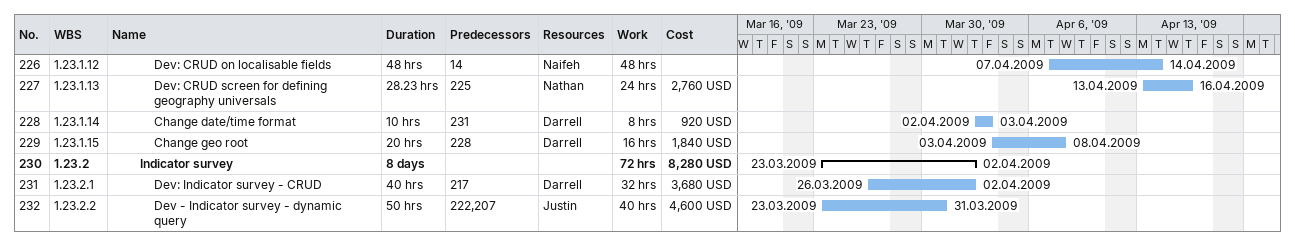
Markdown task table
| ID | WBS | Task | Duration | Start | Finish | Predecessors | Resources | Work (h) | Cost (USD) |
|---|---|---|---|---|---|---|---|---|---|
| 226 | 1.23.1.12 | Dev: CRUD on localisable fields | 48h | 2009-04-07 | 2009-04-14 | 14 | Naifeh | 48 |  |
| 227 | 1.23.1.13 | Dev: CRUD screen for defining geography universals | 28.23h | 2009-04-13 | 2009-04-16 | 225 | Nathan | 24 | 2760 |
| 228 | 1.23.1.14 | Change date/time format | 10h | 2009-04-02 | 2009-04-03 | 231 | Darrell | 8 | 920 |
| 229 | 1.23.1.15 | Change geo root | 20h | 2009-04-03 | 2009-04-08 | 228 | Darrell | 16 | 1840 |
| 230 | 1.23.2 | **Indicator survey** | 8d | 2009-03-23 | 2009-04-02 |  |  | 72 | 8280 |
| 231 | 1.23.2.1 | Dev: Indicator survey - CRUD | 40h | 2009-03-26 | 2009-04-02 | 217 | Darrell | 32 | 3680 |
| 232 | 1.23.2.2 | Dev - Indicator survey - dynamic query | 50h | 2009-03-23 | 2009-03-31 | 222, 207 | Justin | 40 | 4600 |
